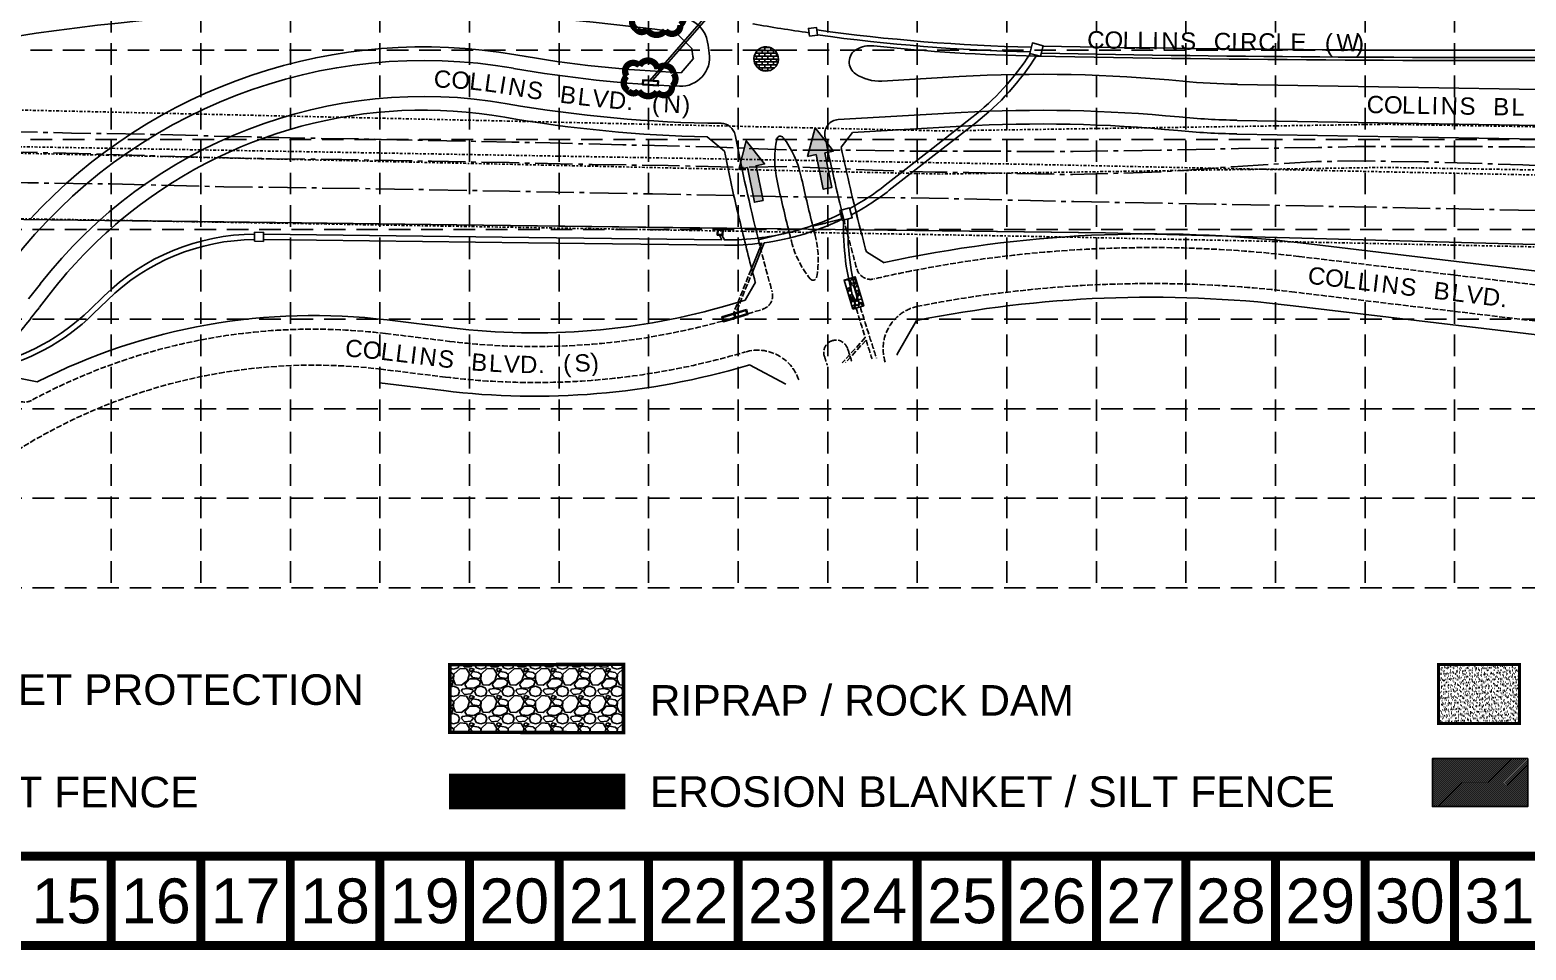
# Model space of a CAD drawing. Extents: x 6153 to 10142, y 8557 to 11052.
# Drawn here: x 7095 to 8135, y 8557 to 9196 of the extents above; entities that cross this region are included whole.
import ezdxf
from ezdxf.enums import TextEntityAlignment as Align

# ---------------------------------------------------------------- set-up
doc = ezdxf.new("R2010")
doc.units = 0
doc.header["$LTSCALE"] = 40
doc.header["$MEASUREMENT"] = 0
for name, pattern in [('ACAD_ISO02W100', [15, 12, -3]), ('DASH_SHORT', [0.13, 0.1, -0.03]), ('ESMT', [0.16, 0.025, -0.03, 0.05, -0.03, 0.025]), ('GAS_LINE', [1.58, 0.65, -0.1, 0.08, -0.1, 0.65]), ('GUARDRAIL', [0.24, 0.2, 0.04]), ('HIDDEN', [0.375, 0.25, -0.125]), ('SOLID_OPEN_END', [200, 100, 100])]:
    doc.linetypes.add(name, pattern=pattern)
doc.layers.get('0').update_dxf_attribs({"linetype": 'CONTINUOUS'})
for name, color, linetype in [('1-BC', 6, 'GUARDRAIL'), ('1-BOUNDARY', 9, 'SOLID_OPEN_END'), ('1-COMMON_AREAS', 5, 'CONTINUOUS'), ('1-ROW', 6, 'SOLID_OPEN_END'), ('1-STORM', 5, 'CONTINUOUS'), ('1-STORM_INLETS', 4, 'CONTINUOUS'), ('1-STREET_NAMES', 6, 'CONTINUOUS'), ('BASE', 7, 'CONTINUOUS'), ('EROSION BLANKET', 84, 'CONTINUOUS'), ('EX-ESMT', 1, 'ESMT'), ('EX-GAS_LINE', 1, 'GAS_LINE'), ('GRID', 254, 'HIDDEN'), ('hatch', 2, 'CONTINUOUS'), ('LEGEND', 7, 'CONTINUOUS'), ('LT-1-BC', 6, 'DASH_SHORT'), ('LT-BOUNDARY', 9, 'CONTINUOUS'), ('LT-ROW', 6, 'SOLID_OPEN_END')]:
    doc.layers.add(name, color=color, linetype=linetype)
doc.styles.add("L200'", font='ARIAL.TTF', dxfattribs={"height": 0.001969})
doc.styles.get("Standard").update_dxf_attribs({"font": 'ARIAL.TTF'})

# ---------------------------------------------------------------- blocks, each defined once
blk = doc.blocks.new('__HATCH_136')
at = {"layer": '1-STORM', "color": 1, "linetype": 'Continuous'}
for p, q in [((-3.5, 20.7), (-3.5, 20.9)), ((-0.5, 21.7), (-0.4, 21.8)), ((-0.5, 20.7), (-0.5, 21.7)), ((-0.5, 21.7), (-0.5, 21.7)), ((0, 20.7), (-0.5, 21.2)), ((1.5, 21.7), (1, 22.2)), ((1, 20.7), (1.5, 21.2)), ((1.5, 22.2), (1.7, 22.4)), ((1.5, 21.2), (1.5, 22.2)), ((2, 20.7), (1.5, 21.2)), ((-5.7, 19.4), (-5.5, 19.7)), ((-5.5, 19.7), (-4.5, 20.2)), ((-5, 20.2), (-5.1, 20.4)), ((-5, 20.2), (-3.5, 20.2)), ((-4.5, 20.2), (-4, 20.7)), ((-4.2, 14.2), (-3.5, 14.2)), ((-4, 13.7), (-4.1, 13.8)), ((-4, 20.7), (-3.9, 20.7)), ((-3.5, 12.7), (-4, 13.7)), ((-1, 18.2), (-3.5, 20.7)), ((-2.5, 19.7), (-3.5, 20.2)), ((-3.5, 14.2), (-2.5, 14.7)), ((-3.5, 13.7), (-3, 14.2)), ((-3.5, 13.2), (-3.5, 13.7)), ((-3.5, 11.7), (-2, 13.2)), ((-3, 12.7), (-3.5, 13.2)), ((-3.5, 11.7), (-3.5, 12.7)), ((-3, 14.2), (-2.5, 14.2)), ((-3, 12.7), (-1.5, 12.7)), ((-2.5, 19.7), (-1.5, 19.7)), ((-2.5, 14.7), (-1.9, 15.3)), ((-2, 13.7), (-2.5, 14.2)), ((-2, 14.7), (-1.8, 15)), ((-2, 13.2), (-2, 14.7)), ((-1.5, 12.7), (-2, 13.7)), ((-1.5, 19.7), (-0.5, 20.7)), ((-1.5, 18.7), (-1.5, 19.7)), ((-1, 17.7), (-1.5, 18.7)), ((-1, 12.2), (-1.5, 12.7)), ((-1.1, 12.5), (-1.5, 12.7)), ((-1.5, 9.7), (-0.5, 10.6)), ((-1, 20.2), (0, 20.7)), ((0, 17.7), (-1, 18.2)), ((-1, 17.4), (-1, 17.7)), ((-1, 10.2), (-0.5, 10.4)), ((0, 20.7), (1, 20.7)), ((1.5, 20.2), (0.5, 20.7)), ((0.5, 17.7), (1.5, 18.2)), ((0.5, 17.7), (0.5, 17.7)), ((1, 17.2), (0.5, 17.7)), ((0.9, 16.5), (1, 16.7)), ((1, 16.7), (1, 17.2)), ((1, 16.2), (1.5, 17.2)), ((1, 15.9), (1, 16.2)), ((1.5, 15.2), (1.1, 15.6)), ((1.5, 14.7), (1.2, 15.4)), ((2, 19.7), (1.5, 20.2)), ((1.5, 18.2), (2, 18.7)), ((1.5, 17.2), (2, 17.7)), ((1.5, 15.2), (2, 15.2)), ((1.5, 14.2), (2, 15.2)), ((1.5, 14.2), (1.5, 14.7)), ((2, 13.2), (1.6, 14.2)), ((2, 20.7), (2.2, 20.7)), ((2, 19.7), (2.4, 20.1)), ((2, 18.7), (2, 19.7)), ((2.5, 18.7), (2, 19.2)), ((2, 17.7), (2.5, 17.7)), ((2, 15.2), (2.5, 15.7)), ((2, 15.2), (3, 15.7)), ((3, 12.7), (2, 13.2)), ((2, 12.7), (3.5, 12.7)), ((2, 12.7), (2, 12.7)), ((2.5, 18.7), (2.8, 18.7)), ((3, 17.2), (2.5, 17.7)), ((2.5, 15.7), (3, 16.7)), ((2.6, 10.7), (3.5, 10.7)), ((2.7, 10.3), (3, 10.7)), ((3.1, 17.8), (3, 17.7)), ((3, 16.7), (3, 17.7)), ((3.5, 15.7), (3, 16.7)), ((3.8, 15.3), (3, 15.7)), ((3.8, 15.3), (3, 15.7)), ((3, 12.7), (4, 13.2)), ((3.8, 15.5), (3.5, 15.7)), ((4, 12.2), (3.5, 12.7)), ((3.5, 10.7), (4, 11.2)), ((4, 10.2), (3.5, 10.7)), ((4, 13.2), (4.3, 13.7)), ((4, 12.7), (4.4, 13.4)), ((4, 11.2), (4, 12.7)), ((4.5, 10.7), (4, 11.7)), ((5, 10.2), (4.5, 10.7)), ((-1, 8.2), (-3, 10.3)), ((-2.5, 9.7), (-2.9, 9.9)), ((-2.5, 9.7), (-1.5, 9.7)), ((-1.6, 5.4), (-1, 6.7)), ((-1.6, 5.5), (-1.5, 5.7)), ((-1.5, 8.7), (-1.5, 9.7)), ((-1, 7.7), (-1.5, 8.7)), ((-1.5, 5.7), (-0.5, 6.2)), ((0, 7.7), (-1, 8.2)), ((-1, 6.7), (-1, 7.7)), ((-0.5, 2.2), (-0.7, 2.3)), ((-0.5, 7.2), (0, 7.7)), ((-0.5, 6.7), (-0.5, 7.2)), ((0, 6.2), (-0.5, 6.7)), ((-0.5, 6.2), (0.5, 6.2)), ((-0.5, 2.2), (1, 2.2)), ((-0.5, 1.7), (0, 2.2)), ((-0.5, 1.7), (-0.5, 1.8)), ((-0.5, 1.6), (-0.5, 1.7)), ((0, 0.7), (-0.3, 1.1)), ((-0.2, 0.6), (0, 0.7)), ((0, 7.7), (0.3, 7.7)), ((0.9, 5.8), (0, 6.2)), ((0, 2.2), (1, 2.7)), ((0, 0.7), (1, 0.7)), ((0.5, 6.2), (0.7, 6.4)), ((1.2, 0.4), (0.5, 0.7)), ((1, 2.7), (1.5, 3.7)), ((1.5, 1.7), (1, 2.2)), ((1, 0.7), (1.5, 1.2)), ((1.5, 4.7), (1.1, 5.5)), ((1.5, 5.2), (1.2, 5.6)), ((1.5, 5.2), (2, 5.2)), ((1.5, 4.2), (2, 5.2)), ((1.5, 3.7), (1.5, 4.7)), ((2, 3.2), (1.5, 4.2)), ((1.5, 2.2), (2, 2.7)), ((1.5, 1.2), (1.5, 2.2)), ((2, 0.7), (1.5, 1.2)), ((2, 5.2), (2.5, 5.7)), ((2, 5.2), (3, 5.7)), ((3, 2.7), (2, 3.2)), ((2, 2.7), (3.5, 2.7)), ((2, 0.7), (2.4, 0.7)), ((2.5, 5.7), (2.7, 6)), ((4, 5.2), (3, 5.7)), ((4, 5.2), (3, 5.7)), ((3, 2.7), (4, 3.2)), ((3.1, 8.8), (4, 9.7)), ((3.5, 8.7), (3.3, 8.2)), ((3.5, 5.7), (3.3, 6.2)), ((3.5, 8.7), (4.5, 9.7)), ((4.5, 4.7), (3.5, 5.7)), ((4, 2.2), (3.5, 2.7)), ((4, 9.7), (4, 10.2)), ((4.5, 4.2), (4, 5.2)), ((4, 3.2), (4.5, 4.2)), ((4, 2.7), (4.5, 3.7)), ((4, 1.2), (4, 2.7)), ((4.3, 1.3), (4, 1.7)), ((4, 1.2), (4, 1.2)), ((4.5, 9.7), (5.4, 10.1)), ((5.5, 4.2), (4.5, 4.7)), ((4.5, 3.7), (5, 4.2)), ((5, 10.2), (5.3, 10.2)), ((5, 4.2), (6.5, 4.2)), ((6, 3.7), (5.5, 4.2)), ((6.5, 2.7), (6, 3.7)), ((6.5, 4.2), (7, 4.4)), ((6.5, 3.7), (7, 4.2)), ((6.5, 3.2), (6.5, 3.7)), ((7, 2.7), (6.5, 3.2)), ((6.5, 1.9), (6.5, 2.7)), ((6.9, 2), (7.5, 2.7)), ((7, 4.2), (7.1, 4.2)), ((7, 2.7), (7.5, 2.7))]:
    blk.add_line(p, q, dxfattribs=at)
blk = doc.blocks.new('arrow')
blk.add_lwpolyline([(-67, -25.4), (-59.3, -25.4), (-59.6, -56.1), (-51.9, -56.2), (-51.6, -25.5), (-44, -25.5), (-55.3, -2.4), (-67, -25.4)], close=True)
at = {"color": 254}
for points in [[(-44, -25.5), (-67, -25.4), (-55.3, -2.4), (-67, -25.4)], [(-59.6, -56.1), (-51.9, -56.2), (-59.3, -25.4), (-51.6, -25.5)]]:
    blk.add_solid(points, dxfattribs=at)
blk = doc.blocks.new('SODDEDLOT')
at = {"layer": 'hatch'}
h = blk.add_hatch(dxfattribs=at)
h.set_pattern_fill('ANSI31', color=256, scale=20, style=0)
h.paths.add_polyline_path([(10.14, 14.82), (10.14, 14.57), (10.14, 10.56), (18.59, 10.56), (18.59, 14.82)])
h = blk.add_hatch(dxfattribs=at)
h.set_pattern_fill('ANSI31', color=256, style=0)
h.paths.add_polyline_path([(10.14, 14.82), (10.14, 14.57), (10.14, 10.56), (18.59, 10.56), (18.59, 14.82)])
at = {"color": 250}
blk.add_lwpolyline([(10.14, 14.57), (10.14, 10.56), (18.59, 10.56), (18.59, 14.82), (10.14, 14.82)], close=True, dxfattribs=at)

msp = doc.modelspace()

# ---------------------------------------------------------------- hatches: boundary and pattern name
at = {"layer": 'BASE'}
h = msp.add_hatch(dxfattribs=at)
h.set_pattern_fill('AR-SAND', color=30, scale=1.641382, style=0)
h.set_pattern_definition([(37.5, (9463.041, 8591.2111), (-0.103396, 3.162654), [0, -2.494901, 0, -2.7903496, 0, -2.667246]), (7.5, (9463.041, 8591.211), (2.90488, 4.63222), [0, -1.3459333, 0, -2.2486935, 0, -0.8617256]), (327.5, (9461.0221, 8591.211), (5.111497, 0.0092887), [0, -0.820691, 0, -2.954488, 0, -3.857248]), (317.5, (9461.022, 8591.211), (4.934202, 1.440601), [0, -0.4103455, 0, -1.936831, 0, -2.215866])])
h.paths.add_polyline_path([(8130.3, 8714.3), (8130.3, 8755.3), (8074.1, 8755.3), (8074.1, 8714.3)])
at = {"layer": 'LEGEND', "linetype": 'ACAD_ISO02W100'}
h = msp.add_hatch(dxfattribs=at)
h.set_pattern_fill('GRAVEL', color=240, scale=18.964045, style=0)
h.set_pattern_definition([(228.0128, (6037.6754, 7750.4003), (-151.712323, -170.6764266), [2.55135, -252.58378]), (184.9697, (6035.9687, 7748.5039), (227.5685548, 18.9638797), [4.37819, -433.44078]), (132.5104, (6031.6069, 7748.1246), (189.6402697, -208.6046548), [3.08712, -305.62515]), (267.2737, (6024.211, 7743.3836), (18.96396905, 379.280897), [3.98696, -394.70924]), (292.8337, (6024.0213, 7739.4012), (-94.8204107, 227.5684668), [3.90953, -387.04426]), (357.2737, (6025.5384, 7735.798), (-379.280897, 18.96396905), [3.98696, -394.70924]), (37.6942, (6029.5209, 7735.60835), (-246.53271872, -189.64026375), [5.27255, -521.98246]), (72.2553, (6033.693, 7738.8322), (132.7485161, 417.20890907), [4.97783, -492.80575]), (121.4296, (6035.2101, 7743.57325), (-151.7125127, 246.5324853), [4.00047, -396.04649]), (175.2364, (6033.124, 7746.9868), (208.6045082, -18.963884), [4.56715, -223.7902]), (222.3974, (6028.5727, 7747.36606), (-227.56867425, -208.60434012), [5.90631, -584.7255]), (138.8141, (6042.9854, 7743.194), (-132.7483679, 113.7842165), [2.0159, -199.57465]), (171.4692, (6041.4682, 7744.52145), (246.5325469, -37.92823915), [3.83523, -379.68883]), (225, (6037.675, 7745.09), (-2e-15, -18.96405), [2.68191, -24.13728]), (203.1986, (6036.348, 7747.366), (94.8202177, 37.9281143), [1.44426, -142.9816]), (291.8014, (6035.0205, 7746.797), (-18.964043, 56.892139), [2.04248, -100.08202]), (30.9638, (6035.779, 7744.9007), (56.892096, 37.928136), [3.31736, -107.26107]), (161.5651, (6038.6236, 7746.6075), (37.928097, -18.964014), [2.39878, -57.5708]), (16.3895, (6024.0213, 7746.7971), (189.6404874, 56.89199546), [3.36043, -332.6833]), (70.3462, (6027.2452, 7747.7453), (-75.85608815, -208.6045308), [2.81921, -279.10158]), (293.1986, (6038.6236, 7750.4003), (-37.9281143, 94.8202177), [2.8885, -141.53735]), (343.6105, (6039.7615, 7747.7453), (-189.6404874, 56.89199546), [3.36043, -332.6833]), (339.444, (6024.0213, 7735.0394), (-94.8202578, 37.9280132), [3.24058, -158.7883]), (294.7751, (6027.0556, 7733.9016), (-94.8200747, 208.6045552), [2.71523, -268.80856]), (66.8014, (6038.8133, 7731.4363), (37.9281143, 94.8202177), [2.8885, -141.53735]), (17.354, (6039.9511, 7734.0912), (-246.5326177, -75.856074), [3.17896, -314.71636]), (69.444, (6029.5209, 7731.4363), (-37.9280132, -94.8202578), [1.62029, -160.40858]), (101.3099, (6037.6754, 7731.4363), (-18.964, 75.8561925), [0.96698, -95.73105]), (165.9638, (6037.486, 7732.3845), (56.892144, -18.964008), [3.90953, -74.28121]), (186.009, (6033.693, 7733.3327), (189.640441, 18.9640316), [3.62308, -358.68448]), (303.6901, (6035.779, 7743.194), (-18.96407, 37.92808), [2.73503, -65.6408]), (353.1572, (6037.29615, 7740.9183), (322.38874566, -37.9282408), [4.77503, -472.72742]), (60.9454, (6042.0372, 7740.3494), (-75.8561788, -132.7483193), [1.95246, -193.29432]), (90, (6042.985, 7742.056), (-18.96404, 18.96404), [1.13784, -17.8262]), (120.2564, (6033.3137, 7733.9016), (75.8560813, -132.7483586), [2.63456, -260.82237]), (48.0128, (6031.9862, 7736.1773), (151.712323, 170.6764266), [5.1027, -250.03243]), (0, (6035.4, 7739.97), (18.96404, 18.96404), [4.93065, -14.0334]), (325.3048, (6040.3304, 7739.9701), (-189.6403368, 132.7484753), [2.99848, -296.84939]), (254.0546, (6042.7957, 7738.2633), (-18.9640425, -75.8561807), [2.7612, -135.29913]), (207.646, (6042.03716, 7735.60835), (-360.31676732, -189.64059198), [4.49571, -445.07615]), (175.4261, (6038.0547, 7733.5223), (-246.53259, 18.96394598), [4.75616, -470.85967])])
h.paths.add_polyline_path([(7387, 8708.1), (7507.7, 8707.9), (7507.7, 8755.3), (7387, 8755.1)])

# ---------------------------------------------------------------- linework, layer by layer
at = {"layer": '1-BC', "color": 7, "linetype": 'Continuous'}
for p, q in [((7599.3, 9180), (7614.4, 9180)), ((7600, 9180), (7600, 9181.1)), ((7600.8, 9182), (7612.9, 9182)), ((7602, 9182), (7602, 9183)), ((7602, 9178), (7602, 9180)), ((7603.8, 9184), (7609.9, 9184)), ((7604, 9184), (7604, 9184.1)), ((7604, 9180), (7604, 9182)), ((7606, 9182), (7606, 9184)), ((7606, 9178), (7606, 9180)), ((7608, 9184), (7608, 9184.5)), ((7608, 9180), (7608, 9182)), ((7610, 9182), (7610, 9184)), ((7610, 9178), (7610, 9180)), ((7612, 9180), (7612, 9182)), ((7614, 9178), (7614, 9180)), ((7431.2, 9169.5), (7431.2, 9169.5)), ((7598.3, 9176), (7615.3, 9176)), ((7598.6, 9178), (7615.1, 9178)), ((7598.6, 9174), (7615.1, 9174)), ((7599.4, 9172), (7614.3, 9172)), ((7600, 9176), (7600, 9178)), ((7600, 9172), (7600, 9174)), ((7600.9, 9170), (7612.8, 9170)), ((7602, 9174), (7602, 9176)), ((7602, 9170), (7602, 9172)), ((7604, 9176), (7604, 9178)), ((7604, 9172), (7604, 9174)), ((7604, 9168.1), (7604, 9170)), ((7606, 9174), (7606, 9176)), ((7606, 9170), (7606, 9172)), ((7608, 9176), (7608, 9178)), ((7608, 9172), (7608, 9174)), ((7608, 9168), (7608, 9170)), ((7610, 9174), (7610, 9176)), ((7610, 9170), (7610, 9172)), ((7612, 9176), (7612, 9178)), ((7612, 9172), (7612, 9174)), ((7612, 9169.3), (7612, 9170)), ((7614, 9174), (7614, 9176)), ((7614, 9171.5), (7614, 9172)), ((7794.5, 9178.1), (7794.5, 9178.1)), ((7604.1, 9168), (7609.6, 9168)), ((7606, 9167.6), (7606, 9168)), ((7741, 9163.8), (7687.2, 9160.7)), ((8234.5, 9153.4), (7934.4, 9158.4)), ((8234.5, 9153.4), (7934.4, 9158.4)), ((7742.4, 9138.8), (7656.9, 9134)), ((8328.1, 9126.8), (7934, 9133.4)), ((8328.1, 9126.8), (7934, 9133.4)), ((7622.8, 9055.7), (7601.4, 9050.4)), ((7660.6, 9065.2), (7639.3, 9059.8)), ((7102.5, 9019.7), (7094.3, 9009.3))]:
    msp.add_line(p, q, dxfattribs=at)
for centre, radius, start, end in [((7546.3, 9184.8), 20, 8.3576, 81.8869), ((7547.5, 9177.1), 20, 267.5893, 8.6644), ((8985, 9396.1), 1434.1, 188.3576, 188.6644), ((7606.8, 9176.1), 8.5, 98.8978, 189.0723), ((7606.8, 9176.1), 8.5, 9.0723, 98.8978), ((7674.5, 9174), 10, 119.4027, 236.5739), ((7679.4, 9165.3), 20, 83.9089, 119.4035), ((7819.1, 10474.3), 1296.5, 263.9089, 268.9132), ((7368.8, 8812.5), 362.5, 80.0884, 142.1082), ((7584, 10043.8), 887.5, 260.0884, 267.5893), ((7606.8, 9176.1), 8.5, 189.0723, 279.2468), ((7606.8, 9176.1), 8.5, 279.2468, 9.0723), ((8108.9, 25750.1), 16575.1, 268.91316, 270.39662), ((8108.9, 25750.1), 16575.1, 268.91316, 270.39662), ((7685.5, 9190.7), 30, 236.5735, 273.2342), ((7798.1, 8152.9), 1012.5, 84.4357, 93.2342), ((7798.1, 8152.9), 1012.5, 84.4357, 93.2342), ((7942.3, 9633.4), 475, 264.4357, 269.0405), ((7942.3, 9633.4), 475, 264.4357, 269.0405), ((7368.8, 8812.5), 337.5, 80.0884, 142.1082), ((7584, 10043.8), 912.5, 260.0884, 269.469), ((7798.1, 8152.9), 987.5, 84.4357, 93.2342), ((7798.1, 8152.9), 987.5, 84.4357, 93.2342), ((7575.4, 9121.3), 10, 11.0309, 89.469), ((7657.5, 9124), 10, 93.2342, 191.5853), ((7942.3, 9633.4), 500, 264.4357, 269.0405), ((7942.3, 9633.4), 500, 264.4357, 269.0405), ((8985, 9396.1), 1426.1, 191.031, 194.0298), ((7680.8, 9106.1), 68, 167.8229, 192.5382), ((7616.7, 9119.9), 2.5, 37.2532, 167.8229), ((7564.6, 9080.2), 68, 12.5382, 37.2534), ((8985, 9396.1), 1365.1, 191.5853, 194.0298), ((8985, 9396.1), 1404.1, 192.5382, 194.0298), ((8985, 9396.1), 1387.1, 192.5382, 194.0298)]:
    msp.add_arc(centre, radius, start, end, dxfattribs=at)
at = {"layer": '1-BOUNDARY', "color": 7, "linetype": 'SOLID_OPEN_END'}
for p, q in [((7842.5, 9055.2), (6865.8, 9067.4)), ((8683.8, 9032.5), (7842.5, 9055.2))]:
    msp.add_line(p, q, dxfattribs=at)
at = {"layer": '1-COMMON_AREAS', "color": 7, "linetype": 'Continuous'}
for p, q in [((7543.8, 9194.7), (7555.1, 9183.4)), ((7556.2, 9176.1), (7547.8, 9166.5)), ((7742.9, 9129.3), (7666.9, 9125)), ((7565.8, 9122), (7577.8, 9112)), ((7666.9, 9125), (7658.9, 9114.7)), ((8328, 9117.3), (7933.8, 9123.9)), ((7589.7, 9058.3), (7158, 9063.7)), ((7672.4, 9057.3), (7842.5, 9055.2)), ((7842.5, 9055.2), (8438.5, 9039.1))]:
    msp.add_line(p, q, dxfattribs=at)
for centre, radius, start, end in [((7324.6, 7629), 1581, 82.0298, 98.7081), ((7368.8, 8812.5), 372, 80.0884, 137.3413), ((8985, 9396.1), 1445.6, 188.4614, 188.7558), ((7584, 10043.8), 878, 260.0884, 267.6387), ((7368.8, 8812.5), 328, 80.0884, 129.9924), ((7584, 10043.8), 922, 260.0884, 268.8729), ((7798.1, 8152.9), 978, 84.4357, 93.2342), ((7942.3, 9633.4), 509.5, 264.4357, 269.0405), ((8985, 9396.1), 1435.6, 191.4138, 193.6091), ((8985, 9396.1), 1355.6, 191.9834, 194.4744)]:
    msp.add_arc(centre, radius, start, end, dxfattribs=at)
at = {"layer": '1-ROW', "color": 7, "linetype": 'SOLID_OPEN_END'}
for p, q in [((7543.8, 9194.7), (7555.1, 9183.4)), ((7556.2, 9176.1), (7547.8, 9166.5)), ((7742.9, 9129.3), (7666.9, 9125)), ((7565.8, 9122), (7577.8, 9112)), ((7666.9, 9125), (7658.9, 9114.7)), ((8328, 9117.3), (7933.8, 9123.9))]:
    msp.add_line(p, q, dxfattribs=at)
for centre, radius, start, end in [((7324.6, 7629), 1581, 82.0298, 98.7081), ((7368.8, 8812.5), 372, 80.0884, 137.3413), ((8985, 9396.1), 1445.6, 188.4614, 188.7558), ((7584, 10043.8), 878, 260.0884, 267.6387), ((7368.8, 8812.5), 328, 80.0884, 129.9924), ((7584, 10043.8), 922, 260.0884, 268.8729), ((7798.1, 8152.9), 978, 84.4357, 93.2342), ((7942.3, 9633.4), 509.5, 264.4357, 269.0405), ((8985, 9396.1), 1435.6, 191.4138, 193.6091), ((8985, 9396.1), 1355.6, 191.9834, 194.4751)]:
    msp.add_arc(centre, radius, start, end, dxfattribs=at)
at = {"layer": '1-STORM', "color": 5, "linetype": 'Continuous', "flags": 128}
for points in [[(7565, 9205.8), (7526, 9161.2)], [(7566.8, 9205.5), (7527.9, 9161.1)], [(7749.7, 9135.3), (7722.9, 9114.3)], [(7752.5, 9131.7), (7725.7, 9110.8)], [(7722.9, 9114.3), (7689.6, 9088.3)], [(7725.7, 9110.8), (7692.4, 9084.8)], [(7441.7, 9048.3), (7257.5, 9050.6)], [(7441.8, 9052), (7257.6, 9054.3)], [(7578, 9046.6), (7441.7, 9048.3)], [(7576.1, 9050.3), (7441.8, 9052)], [(7576.1, 9050.3), (7574.3, 9053.6)], [(7577.8, 9050.3), (7576, 9053.6)], [(7603.8, 9048.1), (7596.3, 9029.7)], [(7605.5, 9048.3), (7597.7, 9029.1)], [(7146.5, 9011.2), (7136.6, 9001.6)], [(7149.1, 9008.5), (7139.3, 8998.9)]]:
    msp.add_lwpolyline(points, dxfattribs=at)
for points in [[(7636.6, 9194.3), (7636.6, 9194.3, -0.007611), (7597.7, 9200.4), (7597.7, 9200.4)], [(7791.1, 9184.3), (7791.1, 9184.3, -0.029), (7642, 9196.2), (7642, 9196.2)], [(7790.3, 9181), (7790.3, 9181, -0.028686), (7642.4, 9192.8), (7642.4, 9192.8)], [(7797.9, 9180), (7797.9, 9180, 0.006229), (8210.8, 9177.4), (8210.8, 9177.4), (8210, 9175.9)], [(8213.1, 9182.4), (8213.1, 9182.4, -0.006246), (7799.2, 9185), (7799.2, 9185)], [(7790.2, 9179.7), (7790.2, 9179.7, -0.084905), (7749.7, 9135.3), (7749.7, 9135.3)], [(7794.8, 9178.6), (7794.8, 9178.6, -0.086973), (7752.5, 9131.7), (7752.5, 9131.7)], [(7689.6, 9088.3), (7689.6, 9088.3, -0.041649), (7664.9, 9072.1), (7664.9, 9072.1)], [(7692.4, 9084.8), (7692.4, 9084.8, -0.043195), (7666.1, 9067.7), (7666.1, 9067.7)], [(7658.5, 9068.4), (7658.5, 9068.4, -0.078871), (7605.2, 9052.1), (7605.2, 9052.1)], [(7659.5, 9064.7), (7659.5, 9064.7, -0.078099), (7605.5, 9048.3), (7605.5, 9048.3)], [(7660.6, 9064.1), (7660.6, 9064.1, 0.078725), (7667.9, 9007.8), (7667.9, 9007.8)], [(7663.6, 9064.9), (7663.6, 9064.9, 0.079975), (7670.8, 9008.6), (7670.8, 9008.6)], [(7251.4, 9054.4), (7251.4, 9054.4, 0.193604), (7146.5, 9011.2), (7146.5, 9011.2)], [(7251.3, 9050.6), (7251.3, 9050.6, 0.19347), (7149.1, 9008.5), (7149.1, 9008.5)], [(7602.2, 9051.7), (7602.2, 9051.7, -0.03435), (7577.8, 9050.3), (7577.8, 9050.3)], [(7603.8, 9048.1), (7603.8, 9048.1, -0.035545), (7578, 9046.6), (7578, 9046.6)], [(7605.2, 9052.1), (7605.2, 9052.1, -0.004167), (7602.2, 9051.7), (7602.2, 9051.7)], [(7136.6, 9001.6), (7136.6, 9001.6, -0.138275), (7066, 8963.2), (7066, 8963.2)], [(7139.3, 8998.9), (7139.3, 8998.9, -0.138638), (7066.6, 8959.5), (7066.6, 8959.5)]]:
    msp.add_lwpolyline(points, format="xyb", dxfattribs=at)
for points in [[(7636.9, 9191.8), (7636.2, 9197.3), (7641.8, 9198), (7642.5, 9192.5), (7636.9, 9191.8)], [(7790, 9179.8), (7791.8, 9187.2), (7799.3, 9185.3), (7797.4, 9177.9), (7790, 9179.8)], [(7658, 9070.8), (7664.8, 9072.5), (7666.6, 9065.7), (7659.7, 9063.9), (7658, 9070.8)], [(7251.3, 9049.4), (7251.4, 9055.6), (7257.6, 9055.5), (7257.5, 9049.3), (7251.3, 9049.4)]]:
    msp.add_lwpolyline(points, close=True, dxfattribs=at)
at = {"layer": '1-STORM', "color": 5, "linetype": 'DASH_SHORT', "flags": 128}
for points in [[(7596.3, 9029.7), (7584.1, 8999.2)], [(7597.7, 9029.1), (7585.9, 8999.8)], [(7675.7, 8982.4), (7659.6, 8964.8)], [(7676.2, 8980.7), (7662, 8965.1)]]:
    msp.add_lwpolyline(points, dxfattribs=at)
at = {"layer": '1-STORM', "color": 10, "linetype": 'Continuous', "flags": 128}
for points in [[(7667, 9002.3), (7661, 9022.4), (7668.7, 9024.7), (7674.6, 9004.6), (7667, 9002.3)], [(7667.9, 9009.9), (7667.2, 9011.1), (7666.6, 9012.7), (7666.1, 9014.5), (7665.8, 9016.1), (7665.6, 9017.5), (7665.7, 9018.6), (7665.9, 9019.1), (7666.4, 9019.3), (7666.9, 9018.9), (7667.5, 9018.1), (7668.1, 9016.8), (7668.7, 9015.2), (7669.2, 9013.5), (7669.6, 9011.8), (7669.8, 9010.4), (7669.7, 9009.4), (7669.4, 9008.8), (7669, 9008.7), (7668.5, 9009), (7667.9, 9009.9)]]:
    msp.add_lwpolyline(points, close=True, dxfattribs=at)
at = {"layer": '1-STORM', "color": 7, "linetype": 'Continuous', "flags": 128}
msp.add_lwpolyline([(7673.2, 9009.4), (7665.5, 9007.1)], dxfattribs=at)
at = {"layer": '1-STORM', "color": 5, "linetype": 'DASH_SHORT', "flags": 128}
for points in [[(7667.9, 9007.8), (7667.9, 9007.8, 0.00484), (7675.7, 8982.4), (7675.7, 8982.4)], [(7670.8, 9008.6), (7670.8, 9008.6, 0.00484), (7678.6, 8983.3), (7678.6, 8983.3)], [(7678.6, 8983.3), (7678.6, 8983.3, 0.002908), (7683.5, 8968.1, 0.002908)], [(7676.2, 8980.7), (7676.2, 8980.7, 0.002494), (7680.4, 8967.7, 0.002494)]]:
    msp.add_lwpolyline(points, format="xyb", dxfattribs=at)
at = {"layer": '1-STORM_INLETS', "color": 5, "linetype": 'Continuous', "flags": 128}
for points in [[(7520.8, 9158), (7521.1, 9161.5), (7532, 9160.8), (7531.8, 9157.3), (7520.8, 9158)], [(7521.4, 9158.5), (7521.5, 9161), (7531.5, 9160.3), (7531.3, 9157.8), (7521.4, 9158.5)], [(7572.8, 9053.6), (7572.9, 9057.6), (7576.9, 9057.6), (7576.8, 9053.6), (7572.8, 9053.6)], [(7573.3, 9054.1), (7573.4, 9057.1), (7576.4, 9057.1), (7576.3, 9054.1), (7573.3, 9054.1)], [(7593.1, 9001.9), (7576.1, 8996.9), (7577.1, 8993.5), (7594.1, 8998.5), (7593.1, 9001.9)], [(7576.7, 8996.5), (7584.4, 8998.8), (7585.1, 8996.4), (7577.4, 8994.1), (7576.7, 8996.5)], [(7585.1, 8999), (7592.7, 9001.3), (7593.4, 8998.9), (7585.8, 8996.6), (7585.1, 8999)]]:
    msp.add_lwpolyline(points, close=True, dxfattribs=at)
at = {"layer": 'BASE', "const_width": 6.22}
for points in [[(6156, 8559.9), (10139, 8559.9), (10139, 11049.3), (6156, 11049.3)], [(6218.2, 8622.1), (10076.7, 8622.1), (10076.7, 10987), (6218.2, 10987)]]:
    msp.add_lwpolyline(points, close=True, dxfattribs=at)
at = {"layer": 'BASE', "color": 30, "linetype": 'Continuous', "const_width": 2.05}
msp.add_lwpolyline([(8074.1, 8714.3), (8130.3, 8714.3), (8130.3, 8755.3), (8074.1, 8755.3)], close=True, dxfattribs=at)
at = {"layer": 'BASE', "const_width": 6.22}
for points in [[(7151.7, 8559.9), (7151.7, 8622.1)], [(7214, 8559.9), (7214, 8622.1)], [(7276.2, 8559.9), (7276.2, 8622.1)], [(7338.4, 8559.9), (7338.4, 8622.1)], [(7400.7, 8559.9), (7400.7, 8622.1)], [(7462.9, 8559.9), (7462.9, 8622.1)], [(7525.1, 8559.9), (7525.1, 8622.1)], [(7587.4, 8559.9), (7587.4, 8622.1)], [(7649.6, 8559.9), (7649.6, 8622.1)], [(7711.8, 8559.9), (7711.8, 8622.1)], [(7774.1, 8559.9), (7774.1, 8622.1)], [(7836.3, 8559.9), (7836.3, 8622.1)], [(7898.5, 8559.9), (7898.5, 8622.1)], [(7960.8, 8559.9), (7960.8, 8622.1)], [(8023, 8559.9), (8023, 8622.1)], [(8085.2, 8559.9), (8085.2, 8622.1)]]:
    msp.add_lwpolyline(points, dxfattribs=at)
at = {"layer": 'EX-ESMT', "color": 7, "linetype": 'ESMT', "flags": 128}
for points in [[(8769.9, 9121.7), (8619.2, 9120.9), (8037.5, 9130.7), (7728.1, 9126.1), (7020.7, 9142.1), (6860.4, 9064.4), (6373.9, 9100.6)], [(6374.7, 9075.6), (6859.6, 9039.6), (7024.9, 9116.2), (7791.2, 9102.8), (8205.5, 9094.1), (8621.8, 9076.3), (8735.9, 9080.7)], [(8744.9, 9091.6), (8619, 9090.9), (8037.4, 9100.7), (7728, 9096.1), (7027.3, 9111.9), (6866.5, 9034), (6374.8, 9070.5)], [(6376.2, 9025.4), (6868.8, 8988.7), (7035.5, 9066), (7790.2, 9052.8), (8203.9, 9044.2), (8621.7, 9026.3), (8720.3, 9030)]]:
    msp.add_lwpolyline(points, dxfattribs=at)
at = {"layer": 'EX-GAS_LINE', "color": 7, "linetype": 'GAS_LINE', "flags": 128}
for points in [[(6311.9, 9090.2), (6864.5, 9049.1), (6874.3, 9054.3), (6888.8, 9061.4), (6901.6, 9067.8), (6926.8, 9080.4), (6960.5, 9097), (7001.2, 9115.5), (7017.1, 9123.3), (7070.7, 9125.7), (7124.1, 9124.6), (7178.1, 9123.7), (7234.1, 9122.2), (7283.9, 9121.1), (7339.3, 9120.2), (7430.1, 9118.3), (7456.7, 9117.7), (7507.3, 9116.4), (7570.4, 9114.9), (7627.4, 9112.7), (7668.2, 9112.6), (7711.4, 9112), (7820.1, 9111.8), (7880.9, 9112.6), (7935, 9113.8), (7990.4, 9114.5), (8016.2, 9115.2), (8063.6, 9115.3), (8134.1, 9115), (8188.9, 9114), (8220.1, 9112.5), (8299.6, 9111.2), (8361, 9110), (8420.4, 9108.5), (8474.3, 9107.8), (8616, 9105), (8655.6, 9106.2), (8688.6, 9106.8), (8739.2, 9106.2), (8757, 9106.2)], [(6312.1, 9075.7), (6866.3, 9034.5), (6897.1, 9049.3), (6928.6, 9065.4), (6956.3, 9078.9), (6989.2, 9094.4), (7014, 9106.1), (7023.4, 9110.3), (7090.8, 9111.3), (7146.7, 9109.8), (7206.2, 9108), (7261.5, 9106.7), (7311.9, 9106.2), (7374.3, 9105), (7428.2, 9104), (7485.9, 9102.7), (7538.7, 9102), (7589.3, 9100.7), (7623.7, 9101.3), (7680.8, 9098.8), (7724.3, 9097.4), (7747.6, 9097.1), (7819.7, 9095.7), (7881.4, 9097.6), (7934.6, 9101.4), (7989.3, 9104.7), (8015.7, 9105.2), (8064.3, 9104.6), (8132.6, 9102.4), (8188.2, 9100.7), (8216.7, 9099.5), (8298.3, 9096.4), (8361.2, 9095), (8420.1, 9094), (8474.1, 9092.1), (8617.7, 9090.6), (8652.1, 9091.3), (8681.1, 9091.3), (8729.1, 9091.8), (8745.3, 9092.1)], [(6312.3, 9055.2), (6863.8, 9014.2), (6925.9, 9042.4), (6966.5, 9062.1), (7029, 9090.5), (7093.9, 9090), (7151.8, 9089.2), (7230, 9087.3), (7327.4, 9086), (7428.4, 9084.2), (7527.9, 9082.3), (7626.5, 9080.2), (7720, 9079.4), (7820.7, 9076.9), (7918.2, 9075.2), (8015.7, 9073.3), (8116.7, 9071.3), (8217.1, 9068.8), (8317.1, 9065.1), (8416.8, 9059.7), (8516.1, 9055.6), (8614.5, 9051.8), (8650, 9052), (8721.8, 9054.5)]]:
    msp.add_lwpolyline(points, dxfattribs=at)
at = {"layer": 'GRID', "color": 252, "linetype": 'HIDDEN', "ltscale": 1.5}
for p, q in [((7151.7, 10987), (7151.7, 8808.6)), ((7214, 10987), (7214, 8808.6)), ((7276.2, 10987), (7276.2, 8808.6)), ((7338.4, 10987), (7338.4, 8808.6)), ((7400.7, 10987), (7400.7, 8808.6)), ((7462.9, 10987), (7462.9, 8808.6)), ((7525.1, 10987), (7525.1, 8808.6)), ((7587.4, 10987), (7587.4, 8808.6)), ((7649.6, 10987), (7649.6, 8808.6)), ((7711.8, 10987), (7711.8, 8808.6)), ((7774.1, 10987), (7774.1, 8808.6)), ((7836.3, 10987), (7836.3, 8808.6)), ((7898.5, 10987), (7898.5, 8808.6)), ((7960.8, 10987), (7960.8, 8808.6)), ((8023, 10987), (8023, 8808.6)), ((8085.2, 10987), (8085.2, 8808.6)), ((6218.2, 9182.2), (10076.7, 9182.2)), ((6218.2, 9120), (10076.7, 9120)), ((6219.6, 9057.5), (10078.1, 9057.5)), ((6219.6, 8995.3), (10078.1, 8995.3)), ((6219.6, 8933), (10078.1, 8933)), ((6219.6, 8870.8), (10078.1, 8870.8)), ((6219.6, 8808.6), (10078.1, 8808.6))]:
    msp.add_line(p, q, dxfattribs=at)
at = {"layer": 'LEGEND', "color": 170, "ltscale": 100, "const_width": 4.37}
for points in [[(7536.8, 9195.9, 0.520567), (7536.8, 9195.9, 0.765195), (7547.2, 9199.8, 0.417879), (7548.2, 9208.7, 0.6649), (7537.1, 9211.6, 0.744833), (7524.6, 9214.1, 0.975642), (7515.8, 9206.8, 0.520567), (7516.7, 9196.7, 0.520567), (7524, 9196.6, 0.540264), (7536.8, 9195.9)], [(7531, 9153.3, 0.520567), (7531, 9153.3, 0.765195), (7541.4, 9157.2, 0.417879), (7542.4, 9166.1, 0.6649), (7531.3, 9169, 0.744833), (7518.8, 9171.4, 0.975642), (7510, 9164.1, 0.520567), (7510.9, 9154.1, 0.520567), (7518.2, 9154, 0.540264), (7531, 9153.3)]]:
    msp.add_lwpolyline(points, format="xyb", close=True, dxfattribs=at)
at = {"layer": 'LEGEND', "color": 240, "linetype": 'Continuous', "const_width": 2.37}
msp.add_lwpolyline([(7387, 8708.1), (7507.7, 8707.9), (7507.7, 8755.3), (7387, 8755.1)], close=True, dxfattribs=at)
at = {"layer": 'LEGEND', "color": 84, "const_width": 24.6}
msp.add_lwpolyline([(7386.4, 8667), (7508.9, 8667)], dxfattribs=at)
at = {"layer": 'LT-1-BC', "color": 7, "linetype": 'DASH_SHORT'}
for p, q in [((7601.4, 9050.4), (7622.8, 9055.7)), ((7601.4, 9050.4), (7622.8, 9055.7)), ((7639.3, 9059.8), (7660.6, 9065.2)), ((7639.3, 9059.8), (7660.6, 9065.2)), ((7977.1, 9038.8), (8169.7, 9015.7)), ((8166.7, 8990.9), (7974.1, 9014)), ((7584, 8996.1), (7604.2, 9002)), ((7584, 8996.1), (7604.2, 9002)), ((7342.4, 8985.3), (7386.9, 8979.8)), ((7342.4, 8985.3), (7386.9, 8979.8)), ((7592.5, 8972.5), (7591.1, 8972.1)), ((7592.5, 8972.5), (7591.1, 8972.1)), ((7383.9, 8955), (7339.4, 8960.4)), ((7383.9, 8955), (7339.4, 8960.4))]:
    msp.add_line(p, q, dxfattribs=at)
for centre, radius, start, end in [((8985, 9396.1), 1404.1, 194.0298, 194.3025), ((8985, 9396.1), 1404.1, 194.0298, 194.3025), ((8985, 9396.1), 1387.1, 194.0298, 194.3025), ((8985, 9396.1), 1387.1, 194.0298, 194.3025), ((8985, 9396.1), 1365.1, 194.0298, 195.5462), ((8985, 9396.1), 1365.1, 194.0298, 195.5462), ((8985, 9396.1), 1426.1, 194.0298, 195.5302), ((8985, 9396.1), 1426.1, 194.0298, 195.5302), ((7690.3, 9066), 68, 194.3025, 219.0177), ((7690.3, 9066), 68, 194.3025, 219.0177), ((7575, 9036.6), 68, 349.5872, 14.3025), ((7575, 9036.6), 68, 349.5872, 14.3025), ((7874.3, 8182.5), 862.5, 83.1584, 101.1519), ((7639.4, 9024.8), 2.5, 219.0173, 349.5873), ((7639.4, 9024.8), 2.5, 219.0173, 349.5873), ((7679.5, 9032.9), 10, 195.5463, 282.9044), ((7679.5, 9032.9), 10, 195.5463, 282.9044), ((7874.3, 8182.5), 862.5, 101.1519, 102.9044), ((7874.3, 8182.5), 862.5, 101.1519, 102.9044), ((7601.3, 9011.6), 10, 286.4279, 15.5302), ((7601.3, 9011.6), 10, 286.4279, 15.5302), ((7874.3, 8182.5), 837.5, 83.1585, 101.1519), ((7718.1, 8974.7), 30, 101.1514, 198.3989), ((7718.1, 8974.7), 30, 101.1514, 198.3989), ((7446.2, 9463.7), 487.5, 263.0205, 286.4279), ((7446.2, 9463.7), 487.5, 263.0205, 286.4279), ((7292.3, 8575.8), 412.5, 83.0205, 118.356), ((7292.3, 8575.8), 412.5, 83.0205, 118.356), ((7446.2, 9463.7), 512.5, 263.0205, 286.4279), ((7446.2, 9463.7), 512.5, 263.0205, 286.4279), ((7600.9, 8943.7), 30, 18.1004, 106.4279), ((7600.9, 8943.7), 30, 18.1004, 106.4279), ((7655.3, 8972.2), 8.5, 107.51, 197.6846), ((7655.3, 8972.2), 8.5, 17.6845, 107.51), ((8985, 9396.1), 1387.1, 197.6845, 198.0755), ((7292.3, 8575.8), 387.5, 83.0205, 131.3609), ((7292.3, 8575.8), 387.5, 83.0205, 131.3609), ((8985, 9396.1), 1404.1, 197.6845, 197.9509), ((7091.6, 8947.6), 10, 217.2496, 298.356), ((7091.6, 8947.6), 10, 217.2496, 298.356)]:
    msp.add_arc(centre, radius, start, end, dxfattribs=at)
at = {"layer": 'LT-BOUNDARY', "color": 7, "linetype": 'SOLID_OPEN_END'}
for p, q in [((6866, 9067.3), (7842.5, 9055.2)), ((7842.5, 9055.2), (8683.8, 9032.5))]:
    msp.add_line(p, q, dxfattribs=at)
at = {"layer": 'LT-ROW', "color": 7, "linetype": 'SOLID_OPEN_END'}
for p, q in [((7978.2, 9048.3), (8170.9, 9025.1)), ((7676.5, 9042), (7688.9, 9034.5)), ((7101.8, 9003.5), (7110, 9013.9)), ((7599.3, 9020.9), (7592.3, 9008.4)), ((7592.3, 9008.4), (7581.4, 9005.2)), ((7973, 9004.6), (8165.6, 8981.5)), ((7388.1, 8989.2), (7343.5, 8994.7)), ((7697.8, 8971), (7711.2, 8994.2)), ((7593.8, 8963), (7595.2, 8963.4)), ((7595.2, 8963.4), (7620.5, 8950)), ((7100.3, 8951.6), (7085.3, 8954.8)), ((7338.2, 8951), (7382.7, 8945.6))]:
    msp.add_line(p, q, dxfattribs=at)
for centre, radius, start, end in [((7368.8, 8812.5), 328, 130.0096, 142.1082), ((8985, 9396.1), 1435.6, 193.6101, 195.1507), ((8985, 9396.1), 1355.6, 194.4751, 195.1438), ((7874.3, 8182.5), 872, 83.1584, 102.2787), ((6413.7, 9539), 872, 319.8057, 322.1082), ((7446.2, 9463.7), 478, 263.0205, 286.4279), ((7874.3, 8182.5), 828, 83.1584, 101.3622), ((7292.3, 8575.8), 422, 83.0205, 117.0564), ((7446.2, 9463.7), 522, 263.0205, 286.4279), ((8985, 9396.1), 1355.6, 198.2753, 198.3149)]:
    msp.add_arc(centre, radius, start, end, dxfattribs=at)

# ---------------------------------------------------------------- block references
at = {"linetype": 'Continuous', "xscale": 0.8000000000013175, "yscale": 0.7999999999992724, "zscale": 0.8, "rotation": 12.08657755909687}
for p in [(7683.7, 9139.4), (7635.9, 9130.4)]:
    msp.add_blockref('arrow', p, dxfattribs=at)
at = {"layer": '1-STORM', "color": 7, "linetype": 'Continuous'}
msp.add_blockref('__HATCH_136', (7667, 9002.3), dxfattribs=at)
at = {"layer": 'EROSION BLANKET', "linetype": 'Continuous', "xscale": 7.840799999999945, "yscale": 7.840799999999945, "zscale": 7.840799999999473}
msp.add_blockref('SODDEDLOT', (7990.3, 8573.7), dxfattribs=at)

# ---------------------------------------------------------------- texts
at = {"layer": '1-STREET_NAMES', "color": 7, "linetype": 'Continuous'}
for s, rotation, p in [('C', 359.0556, (7829.8, 9183.5)), ('O', 359.0971, (7841.8, 9183.3)), ('L', 359.1416, (7854.4, 9183.1)), ('L', 359.1732, (7864.7, 9183)), ('I', 359.2088, (7875, 9182.8)), ('N', 359.2236, (7881.3, 9182.7)), ('S', 359.2809, (7894.4, 9182.6)), ('C', 359.3599, (7917.8, 9182.3)), ('I', 359.4014, (7929.8, 9182.1)), ('R', 359.4133, (7936.1, 9182.1)), ('C', 359.4676, (7948.7, 9182)), ('L', 359.5081, (7960.7, 9181.8)), ('E', 359.5407, (7971, 9181.8)), ('(', 359.6267, (7995, 9181.6)), ('W', 359.6475, (8003, 9181.5)), (')', 359.7048, (8016.7, 9181.4)), ('C', 357.8582, (7375.7, 9156.3)), ('O', 355.8589, (7387.7, 9155.8)), ('L', 353.7169, (7400.2, 9154.9)), ('L', 352.1936, (7410.4, 9153.8)), ('I', 350.48, (7420.6, 9152.4)), ('N', 350.2108, (7426.8, 9151.4)), ('S', 351.2586, (7439.8, 9149.2)), ('B', 352.704, (7463, 9145.8)), ('L', 353.517, (7475.4, 9144.2)), ('V', 354.0951, (7485.6, 9143.1)), ('D', 354.8539, (7497, 9141.9)), ('(', 356.7871, (7527.2, 9139.5)), ('N', 357.1665, (7535.2, 9139)), (')', 358.1601, (7548.3, 9138.4)), ('C', 359.0405, (8024, 9138.5)), ('O', 359.0405, (8036, 9138.3)), ('L', 359.0405, (8048.5, 9138.1)), ('L', 359.0405, (8058.8, 9137.9)), ('I', 359.0405, (8069.1, 9137.7)), ('N', 359.0405, (8075.4, 9137.6)), ('S', 359.0405, (8088.5, 9137.4)), ('B', 359.0405, (8111.9, 9137)), ('L', 359.0405, (8124.5, 9136.8)), ('.', 355.685, (7509.5, 9140.8)), ('C', 353.1584, (7982.7, 9020)), ('O', 353.1584, (7994.6, 9018.6)), ('L', 353.1584, (8007.1, 9017.1)), ('L', 353.1584, (8017.3, 9015.8)), ('I', 353.1584, (8027.5, 9014.6)), ('N', 353.1584, (8033.8, 9013.9)), ('S', 353.1584, (8046.8, 9012.3)), ('B', 353.1584, (8070.1, 9009.5)), ('L', 353.1584, (8082.6, 9008)), ('V', 353.1584, (8092.8, 9006.8)), ('D', 353.1584, (8104.1, 9005.4)), ('.', 353.1584, (8116.6, 9003.9)), ('C', 355.9639, (7314, 8969.3)), ('O', 354.2191, (7326, 8968.4)), ('L', 353.0205, (7338.5, 8967.1)), ('L', 353.0205, (7348.7, 8965.9)), ('I', 353.0205, (7358.9, 8964.6)), ('N', 353.0205, (7365.2, 8963.9)), ('S', 353.0227, (7378.2, 8962.3)), (')', 5.0913, (7485.4, 8959.3)), ('B', 355.6112, (7401.5, 8959.7)), ('L', 357.0672, (7414, 8958.8)), ('V', 358.1025, (7424.3, 8958.2)), ('D', 359.4615, (7435.7, 8957.8)), ('(', 2.9235, (7466, 8958.1)), ('S', 3.603, (7474, 8958.5)), ('.', 0.9498, (7448.3, 8957.7))]:
    msp.add_text(s, height=12, rotation=rotation, dxfattribs=at).set_placement(p)
at = {"layer": 'BASE'}
for s, p in [('15', (7120.6, 8591)), ('16', (7182.8, 8591)), ('17', (7245.1, 8591)), ('18', (7307.3, 8591)), ('19', (7369.6, 8591)), ('20', (7431.8, 8591)), ('21', (7494, 8591)), ('22', (7556.3, 8591)), ('23', (7618.5, 8591)), ('24', (7680.7, 8591)), ('25', (7743, 8591)), ('26', (7805.2, 8591)), ('27', (7867.4, 8591)), ('28', (7929.7, 8591)), ('29', (7991.9, 8591)), ('30', (8054.1, 8591)), ('31', (8116.4, 8591))]:
    msp.add_text(s, height=31.12, dxfattribs=at).set_placement(p, align=Align.MIDDLE_CENTER)
at = {"layer": 'LEGEND', "style": "L200'"}
for s, height, p in [('INLET PROTECTION', 21.221, (7040.6, 8727.2)), ('RIPRAP / ROCK DAM', 21.221, (7525.9, 8719.7)), ('SILT FENCE', 21.22, (7041.2, 8656)), ('EROSION BLANKET / SILT FENCE', 21.221, (7525.9, 8656.3))]:
    msp.add_text(s, height=height, dxfattribs=at).set_placement(p)

doc.saveas('drawing.dxf')
